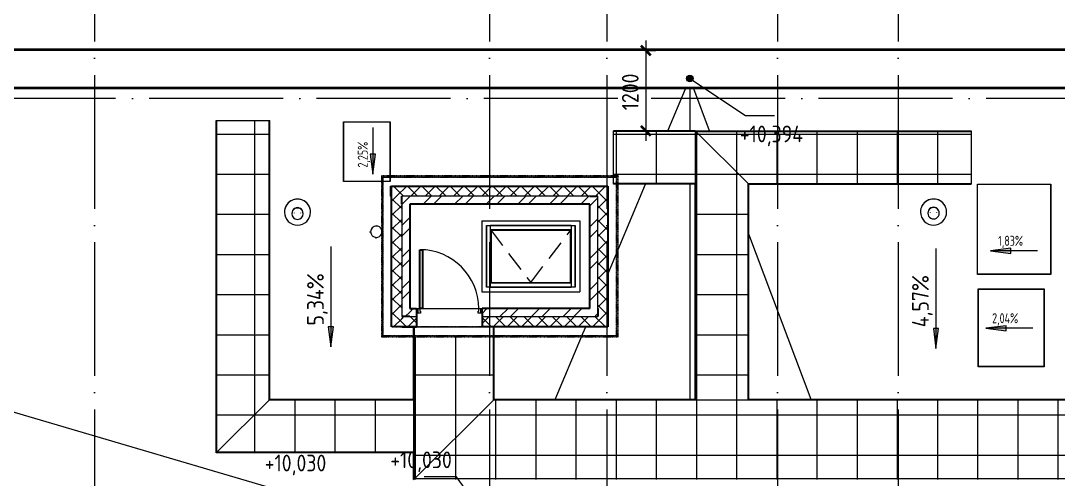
# Model space of a CAD drawing. Header units: millimetres. Extents: x -259793 to 503324, y -44556 to 93494.
# Drawn here: x 430102 to 445598, y 25416 to 32274 of the extents above; entities that cross this region are included whole.
import ezdxf

# ---------------------------------------------------------------- set-up
doc = ezdxf.new("R2010")
doc.units = ezdxf.units.MM
for name, pattern in [('ADSK_Линия сетки', [25, 20, -2.5, 0, -2.5]), ('ADSK_Осевая', [14, 10, -2, 0, -2]), ('ADSK_Сверху', [450, 300, -150]), ('Сверху', [3.96875, 2.38125, -1.5875])]:
    doc.linetypes.add(name, pattern=pattern)
for name, color, linetype, lineweight in [('RC-Линии_связи-Адресные', 5, 'Continuous', 30), ('Воздуховоды', 7, 'Continuous', 18), ('Двери', 252, 'Continuous', 9), ('Крыша', 7, 'Continuous', 9), ('Линии', 7, 'Continuous', 9), ('Обобщенные модели', 252, 'Continuous', 18), ('Оборудование', 8, 'Continuous', 18), ('Ограждение', 252, 'Continuous', 9), ('Оси', 252, 'Continuous', 9), ('Отметки', 7, 'Continuous', 9), ('Размеры', 7, 'Continuous', 9), ('Стены внутренние', 7, 'Continuous', 18), ('Стены наружные', 7, 'Continuous', 18), ('Стены штриховка', 7, 'Continuous', 9)]:
    doc.layers.add(name, color=color, linetype=linetype, lineweight=lineweight)
doc.layers.add('Узлы', color=7, linetype='Continuous')
doc.styles.add('GOST Common_2', font='', dxfattribs={"width": 0.9, "height": 250})
doc.styles.add('GOST Common_5', font='', dxfattribs={"width": 0.9, "height": 2.5})
doc.styles.get('GOST Common_2').set_extended_font_data('GOST type B')
doc.styles.get('GOST Common_5').set_extended_font_data('GOST 2.304 type A')
pattern_1 = [(0, (-35002.24, 20977.94), (0, 600), []), (90, (-35002.24, 20977.94), (-600, 4e-14), [])]
pattern_2 = [(0, (-35002.24, 32465.08), (0, 424.264), []), (90, (-35002.24, 32465.1), (-600, 4e-14), [])]
pattern_3 = [(0, (-35002.24, 34473.58), (0, 424.264), []), (90, (-35002.24, 34473.6), (-600, 4e-14), [])]
pattern_4 = [(0, (-35002.24, 33359.58), (0, 424.264), []), (90, (-35002.24, 33359.6), (-600, 4e-14), [])]

# ---------------------------------------------------------------- blocks, each defined once
blk = doc.blocks.new('Кровля Жив')
at = {"layer": 'Ограждение', "true_color": 0x636466}
h = blk.add_hatch(dxfattribs=at)
h.set_pattern_fill('FP_51', color=251, style=0, pattern_type=2)
h.set_pattern_definition([(0, (-38694.7, 20977.94), (0, 600), []), (90, (-38694.73, 20977.94), (-424.264, 3e-14), [])])
h.paths.add_polyline_path([(-41673, 42438), (-41663, 42448), (-41663, 47408), (-41673, 47408), (-41673, 42448)])
h = blk.add_hatch(dxfattribs=at)
h.set_pattern_fill('FP_25', color=251, style=0, pattern_type=2)
h.set_pattern_definition(pattern_1)
h.paths.add_polyline_path([(-41663, 42448), (-40883, 43228), (-40883, 47408), (-41663, 47408), (-41663, 42801)])
h = blk.add_hatch(dxfattribs=at)
h.set_pattern_fill('FP_52', color=251, style=0, pattern_type=2)
h.set_pattern_definition([(0, (-37580.7, 20977.94), (0, 600), []), (90, (-37580.73, 20977.94), (-424.264, 3e-14), [])])
h.paths.add_polyline_path([(-40883, 43228), (-40873, 43238), (-40873, 47408), (-40883, 47408), (-40883, 43238)])
h = blk.add_hatch(dxfattribs=at)
h.set_pattern_fill('FP_37', color=251, style=0, pattern_type=2)
h.set_pattern_definition(pattern_3)
h.paths.add_polyline_path([(-34598, 47245), (-34518, 47245), (-34518, 47255), (-35738, 47255), (-35738, 47245), (-34642, 47245)])
h = blk.add_hatch(dxfattribs=at)
h.set_pattern_fill('FP_18', color=251, style=0, pattern_type=2)
h.set_pattern_definition(pattern_1)
h.paths.add_polyline_path([(-35257, 46465), (-34518, 46465), (-34518, 47245), (-35738, 47245), (-35738, 46580), (-35670, 46579), (-35670, 46465), (-35572, 46465)])
h = blk.add_hatch(dxfattribs=at)
h.set_pattern_fill('FP_35', color=251, style=0, pattern_type=2)
h.set_pattern_definition([(0, (-35117.2, 20977.94), (0, 600), []), (90, (-35117.23, 20977.94), (-424.264, 3e-14), [])])
h.paths.add_polyline_path([(-34508, 43228), (-34508, 47245), (-34518, 47255), (-34518, 43238)])
h = blk.add_hatch(dxfattribs=at)
h.set_pattern_fill('FP_37', color=251, style=0, pattern_type=2)
h.set_pattern_definition(pattern_3)
h.paths.add_polyline_path([(-31098, 47245), (-30398, 47245), (-30398, 47255), (-34518, 47255), (-34508, 47245), (-31106, 47245)])
h = blk.add_hatch(dxfattribs=at)
h.set_pattern_fill('FP_18', color=251, style=0, pattern_type=2)
h.set_pattern_definition(pattern_1)
h.paths.add_polyline_path([(-34456, 43228), (-33728, 43228), (-33728, 46465), (-34508, 47245), (-34508, 43228)])
h = blk.add_hatch(dxfattribs=at)
h.set_pattern_fill('FP_18', color=251, style=0, pattern_type=2)
h.set_pattern_definition(pattern_1)
h.paths.add_polyline_path([(-31911, 46465), (-30398, 46465), (-30398, 47245), (-34508, 47245), (-33728, 46465), (-32037, 46465)])
h = blk.add_hatch(dxfattribs=at)
h.set_pattern_fill('FP_38', color=251, style=0, pattern_type=2)
h.set_pattern_definition(pattern_4)
h.paths.add_polyline_path([(-34598, 46455), (-34518, 46455), (-34518, 46465), (-35670, 46465), (-35670, 46455), (-34828, 46455)])
h = blk.add_hatch(dxfattribs=at)
h.set_pattern_fill('FP_36', color=251, style=0, pattern_type=2)
h.set_pattern_definition([(0, (-34003.2, 20977.94), (0, 600), []), (90, (-34003.23, 20977.94), (-424.264, 3e-14), [])])
h.paths.add_polyline_path([(-33728, 43228), (-33718, 43238), (-33718, 46455), (-33728, 46465), (-33728, 43238)])
h = blk.add_hatch(dxfattribs=at)
h.set_pattern_fill('FP_38', color=251, style=0, pattern_type=2)
h.set_pattern_definition(pattern_4)
h.paths.add_polyline_path([(-30398, 46455), (-30398, 46465), (-33728, 46465), (-33718, 46455), (-30548, 46455)])
h = blk.add_hatch(dxfattribs=at)
h.set_pattern_fill('FP_17', color=251, style=0, pattern_type=2)
h.set_pattern_definition([(0, (-37219.7, 20977.94), (0, 600), []), (90, (-37219.73, 20977.94), (-424.264, 3e-14), [])])
h.paths.add_polyline_path([(-38723, 42038), (-38713, 42048), (-38713, 44174), (-38723, 44174), (-38723, 42048)])
h = blk.add_hatch(dxfattribs=at)
h.set_pattern_fill('FP_18', color=251, style=0, pattern_type=2)
h.set_pattern_definition(pattern_1)
h.paths.add_polyline_path([(-38713, 42048), (-37533, 43228), (-37533, 44174), (-38713, 44174), (-38713, 42202)])
h = blk.add_hatch(dxfattribs=at)
h.set_pattern_fill('FP_19', color=251, style=0, pattern_type=2)
h.set_pattern_definition([(0, (-35905.7, 20977.94), (0, 600), []), (90, (-35905.73, 20977.94), (-424.264, 3e-14), [])])
h.paths.add_polyline_path([(-37533, 43228), (-37523, 43238), (-37523, 44174), (-37533, 44174), (-37533, 43238)])
h = blk.add_hatch(dxfattribs=at)
h.set_pattern_fill('FP_50', color=251, style=0, pattern_type=2)
h.set_pattern_definition(pattern_2)
h.paths.add_polyline_path([(-38735, 43228), (-38723, 43228), (-38723, 43238), (-40873, 43238), (-40883, 43228), (-38746, 43228)])
h = blk.add_hatch(dxfattribs=at)
h.set_pattern_fill('FP_21', color=251, style=0, pattern_type=2)
h.set_pattern_definition(pattern_2)
h.paths.add_polyline_path([(-32967, 43228), (-26683, 43228), (-26673, 43238), (-33718, 43238), (-33728, 43228), (-33153, 43228)])
h.paths.add_polyline_path([(-37523, 43228), (-34508, 43228), (-34518, 43238), (-37523, 43238), (-37533, 43228)])
h = blk.add_hatch(dxfattribs=at)
h.set_pattern_fill('FP_18', color=251, style=0, pattern_type=2)
h.set_pattern_definition(pattern_1)
h.paths.add_polyline_path([(-40038, 42448), (-38723, 42448), (-38723, 43228), (-40883, 43228), (-41663, 42448), (-40782, 42448)])
h = blk.add_hatch(dxfattribs=at)
h.set_pattern_fill('FP_18', color=251, style=0, pattern_type=2)
h.set_pattern_definition(pattern_1)
h.paths.add_polyline_path([(-38713, 42048), (-27863, 42048), (-26683, 43228), (-37533, 43228), (-38634, 42127)])
h = blk.add_hatch(dxfattribs=at)
h.set_pattern_fill('FP_49', color=251, style=0, pattern_type=2)
h.set_pattern_definition([(0, (-35002.24, 31351.08), (0, 424.264), []), (90, (-35002.24, 31351.1), (-600, 4e-14), [])])
h.paths.add_polyline_path([(-38723, 42438), (-38723, 42448), (-41663, 42448), (-41673, 42438), (-39294, 42438)])
h = blk.add_hatch(dxfattribs=at)
h.set_pattern_fill('FP_20', color=251, style=0, pattern_type=2)
h.set_pattern_definition([(0, (-35002.24, 31151.08), (0, 424.264), []), (90, (-35002.24, 31151.1), (-600, 4e-14), [])])
h.paths.add_polyline_path([(-38576, 42038), (-27873, 42038), (-27863, 42048), (-38713, 42048), (-38723, 42038), (-38617, 42038)])
at = {"layer": 'Отметки', "true_color": 0x636466}
h = blk.add_hatch(color=251, dxfattribs=at)
edge = h.paths.add_edge_path()
edge.add_arc((-34598, 48038), 50, 0, 360)
at = {"layer": 'Размеры', "true_color": 0x636466}
for points in [[(-39332, 46606), (-39292, 46906), (-39371, 46906)], [(-30105, 45459), (-29805, 45420), (-29805, 45499)], [(-30105, 45459), (-29805, 45420), (-29805, 45499)], [(-39958, 44023), (-39919, 44323), (-39998, 44323)], [(-30175, 44301), (-29875, 44261), (-29875, 44340)], [(-30922, 43997), (-30882, 44297), (-30961, 44297)]]:
    blk.add_hatch(color=251, dxfattribs=at).paths.add_polyline_path(points)
at = {"layer": 'Воздуховоды', "color": 251, "linetype": 'ADSK_Осевая', "true_color": 0x636466}
for p, q in [((-39381, 45746), (-39366, 45746)), ((-39281, 45831), (-39281, 45846)), ((-39196, 45746), (-39189, 45746)), ((-39189, 45746), (-39187, 45746)), ((-39187, 45746), (-39183, 45746)), ((-39183, 45746), (-39181, 45746)), ((-39281, 45646), (-39281, 45661))]:
    blk.add_line(p, q, dxfattribs=at)
at = {"layer": 'Воздуховоды', "color": 251, "true_color": 0x636466}
for start, end in [(90, 270), (25.5361, 90), (23.4767, 24.3868), (21.6239, 22.5), (337.5, 338.3755), (18.2203, 19.2379), (340.7616, 341.7048), (0, 17.092), (342.9076, 348.75), (348.75, 0), (270, 334.4635)]:
    blk.add_arc((-39281, 45746), 85, start, end, dxfattribs=at)
at = {"layer": 'Двери', "color": 251, "true_color": 0x636466, "extrusion": (0, 0, -1)}
for p, q in [((-37635, 45840), (-37635, 44914)), ((-37634, 45840), (-37634, 45840)), ((-37634, 45840), (-37577, 45840)), ((-37577, 45840), (-37576, 45840)), ((-37575, 44914), (-37575, 45840)), ((-36369, 45840), (-37575, 45840)), ((-37575, 45839), (-37575, 45840)), ((-37575, 45782), (-37575, 45839)), ((-37575, 45780), (-37575, 45782)), ((-37575, 45780), (-36369, 45780)), ((-37572, 45777), (-36372, 45777)), ((-37572, 44977), (-37572, 45777)), ((-37569, 45774), (-37569, 44981)), ((-37569, 45774), (-36376, 45774)), ((-37568, 45773), (-36377, 45773)), ((-37568, 44982), (-37568, 45773)), ((-37566, 45771), (-37566, 44984)), ((-37566, 45771), (-36379, 45771)), ((-37566, 45771), (-37566, 44984)), ((-36379, 45771), (-37566, 45771)), ((-36379, 44984), (-36379, 45771)), ((-36379, 44984), (-36379, 45771)), ((-36377, 45773), (-36377, 44982)), ((-36376, 44981), (-36376, 45774)), ((-36372, 45777), (-36372, 44977)), ((-36369, 45840), (-36369, 44914)), ((-36369, 45840), (-36369, 45839)), ((-36369, 45839), (-36369, 45782)), ((-36369, 45782), (-36369, 45780)), ((-36368, 45840), (-36368, 45840)), ((-36368, 45840), (-36311, 45840)), ((-36311, 45840), (-36310, 45840)), ((-36309, 44914), (-36309, 45840)), ((-36369, 44974), (-37575, 44974)), ((-37575, 44973), (-37575, 44974)), ((-37575, 44916), (-37575, 44973)), ((-36372, 44977), (-37572, 44977)), ((-37569, 44981), (-36376, 44981)), ((-36377, 44982), (-37568, 44982)), ((-37566, 44984), (-36379, 44984)), ((-37566, 44984), (-36379, 44984)), ((-36369, 44974), (-36369, 44973)), ((-36369, 44973), (-36369, 44916)), ((-37577, 44914), (-37634, 44914)), ((-37634, 44914), (-37634, 44914)), ((-37576, 44914), (-37577, 44914)), ((-37575, 44914), (-37575, 44916)), ((-37575, 44914), (-36369, 44914)), ((-36369, 44916), (-36369, 44914)), ((-36311, 44914), (-36368, 44914)), ((-36368, 44914), (-36368, 44914)), ((-36310, 44914), (-36311, 44914))]:
    blk.add_line(p, q, dxfattribs=at)
at = {"layer": 'Двери', "color": 251, "lineweight": 30, "true_color": 0x636466}
for p, q in [((-38632, 45477), (-38592, 45477)), ((-38632, 44597), (-38632, 45477)), ((-38592, 45477), (-38592, 44597)), ((-38592, 44597), (-38632, 44597))]:
    blk.add_line(p, q, dxfattribs=at)
at = {"layer": 'Двери', "color": 251, "true_color": 0x636466}
for p, q in [((-38682, 44597), (-38662, 44597)), ((-38682, 44527), (-38682, 44597)), ((-38662, 44527), (-38682, 44527)), ((-38662, 44597), (-38632, 44597)), ((-38662, 44527), (-38662, 44597)), ((-38662, 44597), (-38662, 44527)), ((-38622, 44527), (-38662, 44527)), ((-38632, 44597), (-38632, 44557)), ((-38632, 44557), (-38622, 44557)), ((-38622, 44557), (-38622, 44527)), ((-37762, 44557), (-37752, 44557)), ((-37762, 44527), (-37762, 44557)), ((-37722, 44527), (-37762, 44527)), ((-37752, 44597), (-37722, 44597)), ((-37752, 44557), (-37752, 44597)), ((-37722, 44597), (-37722, 44527)), ((-37722, 44597), (-37702, 44597)), ((-37722, 44527), (-37722, 44597)), ((-37702, 44527), (-37722, 44527)), ((-37702, 44597), (-37702, 44527))]:
    blk.add_line(p, q, dxfattribs=at)
blk.add_arc((-38632, 44597), 880, 0, 90, dxfattribs=at)
at = {"layer": 'Крыша', "color": 251, "true_color": 0x636466}
for p, q in [((-38628, 41258), (-61115, 47884)), ((-34926, 47255), (-34663, 47884)), ((-34598, 47884), (-34598, 47255)), ((-34303, 47255), (-34540, 47884)), ((-39767, 46498), (-39767, 47388)), ((-39767, 47388), (-39077, 47388)), ((-39077, 47388), (-39077, 46580)), ((-39205, 46498), (-39767, 46498)), ((-39199, 46498), (-39201, 46498)), ((-39077, 46498), (-39199, 46498)), ((-39077, 46576), (-39077, 46498)), ((-35670, 45478), (-35261, 46455)), ((-34598, 46455), (-34598, 43238)), ((-30300, 45110), (-30300, 46457)), ((-30300, 46457), (-29210, 46457)), ((-29210, 46457), (-29210, 45110)), ((-37636, 44914), (-37636, 45840)), ((-37636, 45840), (-36309, 45840)), ((-36309, 45840), (-36309, 44914)), ((-32785, 43238), (-33718, 45708)), ((-35820, 45120), (-35675, 45467)), ((-35673, 45472), (-35672, 45475)), ((-29210, 45110), (-30300, 45110)), ((-36309, 44914), (-37636, 44914)), ((-30289, 43728), (-30289, 44888)), ((-30289, 44888), (-29309, 44888)), ((-29309, 44888), (-29309, 43728)), ((-36214, 44179), (-36153, 44325)), ((-36608, 43238), (-36216, 44175)), ((-29309, 43728), (-30289, 43728))]:
    blk.add_line(p, q, dxfattribs=at)
at = {"layer": 'Линии', "color": 251, "lineweight": 18, "true_color": 0x636466}
for p, q in [((-37703, 45907), (-37703, 44847)), ((-37703, 45907), (-36243, 45907)), ((-36243, 45907), (-36243, 44847)), ((-37703, 44847), (-36243, 44847))]:
    blk.add_line(p, q, dxfattribs=at)
at = {"layer": 'Линии', "color": 251, "linetype": 'ADSK_Сверху', "true_color": 0x636466}
for p, q in [((-37576, 45780), (-36973, 44984)), ((-36973, 44984), (-36370, 45780))]:
    blk.add_line(p, q, dxfattribs=at)
at = {"layer": 'Обобщенные модели', "color": 251, "linetype": 'Сверху', "true_color": 0x636466}
for p, q in [((-39205, 46580), (-39205, 44174)), ((-35670, 46580), (-39205, 46580)), ((-39201, 46576), (-39187, 46562)), ((-39183, 46558), (-39201, 46576)), ((-39187, 46562), (-39189, 46564)), ((-39189, 46564), (-39189, 44190)), ((-39189, 46564), (-39187, 46562)), ((-35686, 46564), (-39189, 46564)), ((-39187, 46562), (-39187, 44192)), ((-39187, 46562), (-39187, 44192)), ((-39187, 46562), (-39183, 46558)), ((-35689, 46562), (-39187, 46562)), ((-38921, 46562), (-39187, 46562)), ((-39183, 46558), (-39183, 44196)), ((-35692, 46558), (-39183, 46558)), ((-35688, 46562), (-38921, 46562)), ((-35675, 46576), (-35692, 46558)), ((-35692, 46558), (-35689, 46562)), ((-35692, 44196), (-35692, 46558)), ((-35689, 46562), (-35675, 46576)), ((-35686, 46564), (-35689, 46562)), ((-35689, 44192), (-35689, 46562)), ((-35688, 46562), (-35686, 46564)), ((-35688, 44192), (-35688, 46562)), ((-35686, 44190), (-35686, 46564)), ((-35670, 44174), (-35670, 46580)), ((-39054, 44325), (-39054, 46429)), ((-35821, 46429), (-39054, 46429)), ((-39054, 46429), (-39054, 44325)), ((-35821, 46429), (-39054, 46429)), ((-35821, 46429), (-35821, 44325)), ((-35821, 44325), (-35821, 46429)), ((-35821, 44325), (-39054, 44325)), ((-39054, 44325), (-35821, 44325)), ((-39205, 44174), (-35670, 44174)), ((-39183, 44196), (-39201, 44179)), ((-39201, 44179), (-39187, 44192)), ((-39187, 44192), (-39189, 44190)), ((-39189, 44190), (-39187, 44192)), ((-39189, 44190), (-35686, 44190)), ((-39187, 44192), (-39183, 44196)), ((-39187, 44192), (-35689, 44192)), ((-39187, 44192), (-38921, 44192)), ((-39183, 44196), (-35692, 44196)), ((-38921, 44192), (-35688, 44192)), ((-35689, 44192), (-35692, 44196)), ((-35692, 44196), (-35675, 44179)), ((-35675, 44179), (-35689, 44192)), ((-35689, 44192), (-35686, 44190)), ((-35686, 44190), (-35688, 44192))]:
    blk.add_line(p, q, dxfattribs=at)
for points, knots in [([(-39205, 46580), (-39205, 46580), (-39205, 46580), (-39205, 46580), (-39204, 46579), (-39204, 46579), (-39203, 46579), (-39203, 46578)], [0.6, 0.6, 0.6, 0.6, 0.7, 0.75, 0.8, 0.85, 0.9, 0.9, 0.9, 0.9]), ([(-39199, 46574), (-39200, 46575), (-39200, 46575), (-39201, 46576), (-39202, 46577), (-39202, 46577), (-39203, 46578), (-39203, 46578), (-39204, 46579), (-39204, 46579), (-39204, 46579), (-39205, 46580), (-39205, 46580), (-39205, 46580), (-39205, 46580)], [0, 0, 0, 0, 0.1, 0.15, 0.2, 0.225, 0.25, 0.3, 0.325, 0.35, 0.4, 0.45, 0.5, 0.6, 0.6, 0.6, 0.6]), ([(-39201, 46576), (-39201, 46576), (-39201, 46576), (-39202, 46577), (-39202, 46577), (-39202, 46577), (-39202, 46578), (-39203, 46578), (-39202, 46578), (-39202, 46577), (-39202, 46577), (-39202, 46577), (-39202, 46577), (-39201, 46577), (-39201, 46576), (-39201, 46576), (-39201, 46576), (-39200, 46575), (-39200, 46575), (-39199, 46574), (-39199, 46574)], [0, 0, 0, 0, 0.1, 0.15, 0.2, 0.25, 0.3, 0.4, 0.5, 0.55, 0.6, 0.65, 0.675, 0.7, 0.75, 0.8, 0.825, 0.85, 0.9, 1, 1, 1, 1]), ([(-35670, 46580), (-35670, 46580), (-35670, 46580), (-35671, 46580), (-35671, 46579), (-35671, 46579), (-35672, 46579), (-35672, 46578), (-35673, 46578), (-35673, 46577), (-35673, 46577), (-35674, 46576), (-35675, 46575), (-35676, 46575), (-35676, 46574)], [-0.6, -0.6, -0.6, -0.6, -0.5, -0.45, -0.4, -0.35, -0.325, -0.3, -0.25, -0.225, -0.2, -0.15, -0.1, 0, 0, 0, 0]), ([(-35676, 46574), (-35676, 46574), (-35676, 46575), (-35675, 46575), (-35675, 46576), (-35674, 46576), (-35674, 46576), (-35674, 46577), (-35674, 46577), (-35673, 46577), (-35673, 46577), (-35673, 46577), (-35673, 46578), (-35673, 46578), (-35673, 46578), (-35673, 46577), (-35673, 46577), (-35674, 46577), (-35674, 46576), (-35674, 46576), (-35675, 46576)], [-1, -1, -1, -1, -0.9, -0.85, -0.8, -0.775, -0.75, -0.7, -0.675, -0.65, -0.6, -0.55, -0.5, -0.4, -0.3, -0.25, -0.2, -0.15, -0.1, 0, 0, 0, 0]), ([(-35672, 46578), (-35672, 46579), (-35672, 46579), (-35671, 46579), (-35671, 46580), (-35670, 46580), (-35670, 46580), (-35670, 46580)], [-0.9, -0.9, -0.9, -0.9, -0.85, -0.8, -0.75, -0.7, -0.6, -0.6, -0.6, -0.6]), ([(-39199, 44180), (-39200, 44180), (-39200, 44179), (-39201, 44178), (-39202, 44177), (-39202, 44177), (-39203, 44176), (-39203, 44176), (-39204, 44176), (-39204, 44175), (-39204, 44175), (-39205, 44175), (-39205, 44174), (-39205, 44174), (-39205, 44174)], [0, 0, 0, 0, 0.1, 0.15, 0.2, 0.225, 0.25, 0.3, 0.325, 0.35, 0.4, 0.45, 0.5, 0.6, 0.6, 0.6, 0.6]), ([(-39205, 44174), (-39205, 44174), (-39205, 44174), (-39205, 44175), (-39204, 44175), (-39204, 44175), (-39203, 44176), (-39203, 44176)], [0.6, 0.6, 0.6, 0.6, 0.7, 0.75, 0.8, 0.85, 0.9, 0.9, 0.9, 0.9]), ([(-39201, 44178), (-39201, 44178), (-39201, 44178), (-39202, 44177), (-39202, 44177), (-39202, 44177), (-39202, 44177), (-39203, 44177), (-39202, 44177), (-39202, 44177), (-39202, 44177), (-39202, 44177), (-39202, 44178), (-39201, 44178), (-39201, 44178), (-39201, 44178), (-39201, 44179), (-39200, 44179), (-39200, 44179), (-39199, 44180), (-39199, 44180)], [0, 0, 0, 0, 0.1, 0.15, 0.2, 0.25, 0.3, 0.4, 0.5, 0.55, 0.6, 0.65, 0.675, 0.7, 0.75, 0.8, 0.825, 0.85, 0.9, 1, 1, 1, 1]), ([(-35676, 44180), (-35676, 44180), (-35675, 44179), (-35674, 44178), (-35673, 44177), (-35673, 44177), (-35673, 44176), (-35672, 44176), (-35672, 44176), (-35671, 44175), (-35671, 44175), (-35671, 44175), (-35670, 44174), (-35670, 44174), (-35670, 44174)], [0, 0, 0, 0, 0.1, 0.15, 0.2, 0.225, 0.25, 0.3, 0.325, 0.35, 0.4, 0.45, 0.5, 0.6, 0.6, 0.6, 0.6]), ([(-35675, 44178), (-35674, 44178), (-35674, 44178), (-35674, 44177), (-35673, 44177), (-35673, 44177), (-35673, 44177), (-35673, 44177), (-35673, 44177), (-35673, 44177), (-35673, 44177), (-35673, 44177), (-35674, 44178), (-35674, 44178), (-35674, 44178), (-35674, 44178), (-35675, 44179), (-35675, 44179), (-35676, 44179), (-35676, 44180), (-35676, 44180)], [0, 0, 0, 0, 0.1, 0.15, 0.2, 0.25, 0.3, 0.4, 0.5, 0.55, 0.6, 0.65, 0.675, 0.7, 0.75, 0.8, 0.825, 0.85, 0.9, 1, 1, 1, 1])]:
    blk.add_open_spline(points, degree=3, knots=knots, dxfattribs=at)
for points in [[(-35671, 44175), (-35671, 44175), (-35672, 44175), (-35672, 44176), (-35672, 44176)], [(-35670, 44174), (-35671, 44175), (-35671, 44175), (-35671, 44175), (-35671, 44175)], [(-35670, 44174), (-35670, 44174), (-35670, 44174), (-35670, 44174)]]:
    blk.add_open_spline(points, degree=3, dxfattribs=at)
at = {"layer": 'Оборудование', "color": 251, "true_color": 0x636466}
for p, q in [((-40653, 46038), (-40653, 46038)), ((-40508, 46026), (-40508, 46021)), ((-40408, 46021), (-40408, 46026)), ((-40263, 46038), (-40263, 46038)), ((-31153, 46040), (-31153, 46040)), ((-31043, 46027), (-31043, 46022)), ((-31008, 46031), (-31008, 46027)), ((-30908, 46027), (-30908, 46031)), ((-30873, 46022), (-30873, 46027)), ((-30763, 46040), (-30763, 46040)), ((-40543, 46021), (-40543, 46015)), ((-40373, 46015), (-40373, 46021))]:
    blk.add_line(p, q, dxfattribs=at)
for centre, major_axis, ratio, start_param, end_param in [((-40458, 46038), (195, 0), 0.99858, 0, 3.141593), ((-40458, 46038), (195, 0), 0.99858, 0.241661, 2.899932), ((-30958, 46040), (195, 0), 0.999176, 0, 3.141593), ((-30958, 46040), (195, 0), 0.999176, 0.483322, 2.658271), ((-40458, 46038), (195, 0), 0.99858, 3.141593, 6.283185), ((-40458, 46021), (85, 0), 0.99858, 0, 3.141593), ((-40458, 46015), (85, 0), 0.99858, 0, 3.141593), ((-30958, 46040), (195, 0), 0.999176, 3.141593, 6.283185), ((-30958, 46027), (85, 0), 0.999176, 0, 3.141593), ((-30958, 46022), (85, 0), 0.999176, 0, 3.141593), ((-40458, 46015), (85, 0), 0.99858, 3.141593, 6.283185), ((-30958, 46022), (-85, 0), 0.999176, 0, 3.141593)]:
    blk.add_ellipse(centre, major_axis=major_axis, ratio=ratio, start_param=start_param, end_param=end_param, dxfattribs=at)
at = {"layer": 'Ограждение', "color": 251, "true_color": 0x636466}
for p, q in [((-7000, 48476), (-62076, 48476)), ((-7021, 48455), (-62055, 48455)), ((-7571, 47905), (-61505, 47905)), ((-7592, 47884), (-61484, 47884)), ((-41673, 47408), (-41663, 47408)), ((-41673, 42438), (-41673, 47408)), ((-41663, 47408), (-40883, 47408)), ((-41663, 42448), (-41663, 47408)), ((-40883, 47408), (-40873, 47408)), ((-40883, 43228), (-40883, 47408)), ((-40873, 43238), (-40873, 47408)), ((-35738, 47245), (-35738, 47255)), ((-34518, 47255), (-35738, 47255)), ((-35738, 46580), (-35738, 47245)), ((-34518, 47245), (-35738, 47245)), ((-34508, 47245), (-34518, 47255)), ((-34518, 47255), (-30398, 47255)), ((-34518, 47255), (-34518, 47245)), ((-34518, 47245), (-34518, 46465)), ((-34508, 43228), (-34508, 47245)), ((-33728, 46465), (-34508, 47245)), ((-34508, 47245), (-30398, 47245)), ((-30398, 47255), (-30398, 47245)), ((-30398, 47245), (-30398, 46465)), ((-35738, 46574), (-35738, 46576)), ((-35738, 46564), (-35738, 46574)), ((-35738, 46562), (-35738, 46564)), ((-35738, 46558), (-35738, 46562)), ((-35738, 46465), (-35738, 46558)), ((-35738, 46455), (-35738, 46465)), ((-35692, 46465), (-35738, 46465)), ((-35692, 46455), (-35738, 46455)), ((-35689, 46465), (-35692, 46465)), ((-35689, 46455), (-35692, 46455)), ((-35686, 46465), (-35689, 46465)), ((-35686, 46455), (-35689, 46455)), ((-35675, 46465), (-35686, 46465)), ((-35675, 46455), (-35686, 46455)), ((-34518, 46465), (-35671, 46465)), ((-34518, 46455), (-35671, 46455)), ((-34518, 46465), (-34518, 46455)), ((-34518, 43238), (-34518, 46455)), ((-33728, 43228), (-33728, 46465)), ((-33718, 46455), (-33728, 46465)), ((-33728, 46465), (-30398, 46465)), ((-33718, 43238), (-33718, 46455)), ((-33718, 46455), (-30398, 46455)), ((-30398, 46465), (-30398, 46455)), ((-38723, 44325), (-38713, 44325)), ((-38723, 44196), (-38723, 44325)), ((-38713, 44196), (-38713, 44325)), ((-38682, 44325), (-37702, 44325)), ((-37533, 44325), (-37523, 44325)), ((-37533, 44196), (-37533, 44325)), ((-37523, 44196), (-37523, 44325)), ((-38723, 44192), (-38723, 44196)), ((-38723, 44190), (-38723, 44192)), ((-38723, 44180), (-38723, 44190)), ((-38723, 44179), (-38723, 44180)), ((-38723, 43238), (-38723, 44174)), ((-38713, 44192), (-38713, 44196)), ((-38713, 44190), (-38713, 44192)), ((-38713, 44180), (-38713, 44190)), ((-38713, 44179), (-38713, 44180)), ((-38713, 42048), (-38713, 44174)), ((-37533, 44192), (-37533, 44196)), ((-37533, 44190), (-37533, 44192)), ((-37533, 44180), (-37533, 44190)), ((-37533, 43228), (-37533, 44174)), ((-37523, 44192), (-37523, 44196)), ((-37523, 44190), (-37523, 44192)), ((-37523, 44180), (-37523, 44190)), ((-37523, 43238), (-37523, 44174)), ((-40873, 43238), (-40883, 43228)), ((-38723, 43238), (-40873, 43238)), ((-38723, 43238), (-38723, 43228)), ((-37533, 43228), (-37523, 43238)), ((-34518, 43238), (-37523, 43238)), ((-27873, 43238), (-33718, 43238)), ((-40883, 43228), (-41663, 42448)), ((-38723, 43228), (-40883, 43228)), ((-38723, 43228), (-38723, 42448)), ((-38713, 42048), (-37533, 43228)), ((-26683, 43228), (-37533, 43228)), ((-33728, 43228), (-34508, 43228)), ((-41663, 42448), (-41673, 42438)), ((-38723, 42438), (-41673, 42438)), ((-38723, 42448), (-41663, 42448)), ((-38723, 42448), (-38723, 42438)), ((-38723, 42038), (-38723, 42438)), ((-38723, 42038), (-38713, 42048)), ((-27863, 42048), (-38713, 42048))]:
    blk.add_line(p, q, dxfattribs=at)
at = {"layer": 'Оси', "color": 251, "linetype": 'ADSK_Линия сетки', "ltscale": 100, "true_color": 0x636466}
for p, q in [((-43488, 53089), (-43488, 35053)), ((-37588, 53089), (-37588, -12888)), ((-35838, 53089), (-35838, -12888)), ((-33288, 53089), (-33288, -12888)), ((-31488, 53089), (-31488, -12888)), ((-3173, 47738), (-75410, 47738))]:
    blk.add_line(p, q, dxfattribs=at)
at = {"layer": 'Отметки', "color": 251, "lineweight": 20, "true_color": 0x636466}
for p, q in [((-34598, 48038), (-33769, 47482)), ((-33769, 47482), (-33332, 47482)), ((-38084, 42082), (-38565, 42082)), ((-37458, 41208), (-38084, 42082))]:
    blk.add_line(p, q, dxfattribs=at)
at = {"layer": 'Отметки', "color": 251, "true_color": 0x636466}
blk.add_circle((-34598, 48038), 50, dxfattribs=at)
at = {"layer": 'Размеры', "color": 251, "lineweight": 40, "true_color": 0x636466}
for p, q in [((-35257, 48455), (-35327, 48526)), ((-35257, 48455), (-35186, 48385)), ((-35257, 47255), (-35327, 47326)), ((-35257, 47255), (-35186, 47185))]:
    blk.add_line(p, q, dxfattribs=at)
at = {"layer": 'Размеры', "color": 251, "lineweight": 20, "true_color": 0x636466}
for p, q in [((-35257, 48605), (-35257, 47105)), ((-35257, 48455), (-35307, 48455)), ((-35257, 48455), (-35107, 48455)), ((-39332, 47306), (-39332, 46606)), ((-35257, 47255), (-35307, 47255)), ((-35257, 47255), (-35107, 47255)), ((-39958, 45523), (-39958, 44023)), ((-30922, 45497), (-30922, 43997)), ((-29405, 45459), (-30105, 45459)), ((-29405, 45459), (-30105, 45459)), ((-29475, 44301), (-30175, 44301))]:
    blk.add_line(p, q, dxfattribs=at)
at = {"layer": 'Размеры', "color": 251, "true_color": 0x636466}
for p, q in [((-39292, 46906), (-39371, 46906)), ((-39371, 46906), (-39332, 46606)), ((-39332, 46606), (-39292, 46906)), ((-29805, 45499), (-30105, 45459)), ((-29805, 45499), (-30105, 45459)), ((-30105, 45459), (-29805, 45420)), ((-30105, 45459), (-29805, 45420)), ((-29805, 45420), (-29805, 45499)), ((-29805, 45420), (-29805, 45499)), ((-39919, 44323), (-39998, 44323)), ((-39998, 44323), (-39958, 44023)), ((-39958, 44023), (-39919, 44323)), ((-29875, 44340), (-30175, 44301)), ((-29875, 44261), (-29875, 44340)), ((-30882, 44297), (-30961, 44297)), ((-30961, 44297), (-30922, 43997)), ((-30922, 43997), (-30882, 44297)), ((-30175, 44301), (-29875, 44261))]:
    blk.add_line(p, q, dxfattribs=at)
at = {"layer": 'Стены внутренние', "color": 251, "true_color": 0x636466}
for p, q in [((-39769, 47390), (-39075, 47390)), ((-39769, 46496), (-39769, 47390)), ((-39075, 47390), (-39075, 46580)), ((-39205, 46496), (-39769, 46496)), ((-39199, 46496), (-39201, 46496)), ((-39075, 46496), (-39199, 46496)), ((-39075, 46576), (-39075, 46496)), ((-39075, 46429), (-39054, 46429)), ((-39075, 46429), (-39075, 46277)), ((-30302, 45108), (-30302, 46459)), ((-30302, 46459), (-29208, 46459)), ((-29208, 46459), (-29208, 45108)), ((-39054, 46277), (-39075, 46277)), ((-29208, 45108), (-30302, 45108)), ((-30291, 44890), (-29307, 44890)), ((-30291, 43726), (-30291, 44890)), ((-29307, 44890), (-29307, 43726)), ((-29307, 43726), (-30291, 43726))]:
    blk.add_line(p, q, dxfattribs=at)
at = {"layer": 'Стены внутренние', "color": 251, "lineweight": 30, "true_color": 0x636466}
for p, q in [((-39054, 46429), (-35821, 46429)), ((-39054, 44325), (-39054, 46429)), ((-35820, 44325), (-35820, 46429)), ((-38682, 44477), (-38682, 44325)), ((-37702, 44477), (-37702, 44325)), ((-38902, 44325), (-38682, 44325)), ((-35821, 44325), (-37702, 44325))]:
    blk.add_line(p, q, dxfattribs=at)
at = {"layer": 'Стены внутренние', "color": 251, "linetype": 'Continuous', "lineweight": 9, "true_color": 0x636466}
for p, q in [((-39052, 46414), (-39039, 46427)), ((-38876, 46277), (-39026, 46427)), ((-39022, 46429), (-39023, 46427)), ((-38977, 46277), (-38827, 46427)), ((-38838, 46427), (-38839, 46429)), ((-38664, 46277), (-38814, 46427)), ((-38765, 46277), (-38615, 46427)), ((-38452, 46277), (-38602, 46427)), ((-38553, 46277), (-38403, 46427)), ((-38240, 46277), (-38390, 46427)), ((-38341, 46277), (-38191, 46427)), ((-38028, 46277), (-38178, 46427)), ((-38129, 46277), (-37979, 46427)), ((-37815, 46277), (-37965, 46427)), ((-37917, 46277), (-37767, 46427)), ((-37603, 46277), (-37753, 46427)), ((-37704, 46277), (-37554, 46427)), ((-37614, 46429), (-37615, 46428)), ((-37391, 46277), (-37541, 46427)), ((-37492, 46277), (-37342, 46427)), ((-37430, 46428), (-37431, 46429)), ((-37179, 46277), (-37329, 46427)), ((-37280, 46277), (-37130, 46427)), ((-36967, 46277), (-37117, 46427)), ((-37068, 46277), (-36918, 46427)), ((-36755, 46277), (-36905, 46427)), ((-36856, 46277), (-36706, 46427)), ((-36543, 46277), (-36693, 46427)), ((-36644, 46277), (-36494, 46427)), ((-36331, 46277), (-36481, 46427)), ((-36441, 46429), (-36442, 46428)), ((-36432, 46277), (-36282, 46427)), ((-36375, 46428), (-36375, 46429)), ((-36118, 46277), (-36268, 46427)), ((-36220, 46277), (-36070, 46427)), ((-36207, 46429), (-36207, 46428)), ((-35972, 46343), (-36056, 46427)), ((-36023, 46428), (-36023, 46429)), ((-35972, 46312), (-35857, 46427)), ((-35823, 46194), (-35972, 46343)), ((-35823, 46406), (-35844, 46427)), ((-39052, 46189), (-39054, 46192)), ((-39052, 46202), (-38977, 46277)), ((-38902, 46091), (-39052, 46241)), ((-36007, 46277), (-35972, 46312)), ((-35972, 46100), (-35823, 46249)), ((-39054, 46073), (-39052, 46073)), ((-39052, 45990), (-38902, 46140)), ((-38902, 45879), (-39052, 46029)), ((-35823, 45982), (-35972, 46131)), ((-35972, 45888), (-35823, 46037)), ((-39052, 45778), (-38902, 45928)), ((-35823, 45769), (-35972, 45919)), ((-38902, 45667), (-39052, 45817)), ((-39052, 45566), (-38902, 45716)), ((-35972, 45676), (-35823, 45825)), ((-39054, 45667), (-39052, 45667)), ((-38902, 45455), (-39052, 45605)), ((-35823, 45557), (-35972, 45707)), ((-35972, 45464), (-35823, 45613)), ((-39052, 45354), (-38902, 45504)), ((-35823, 45345), (-35972, 45494)), ((-39054, 45362), (-39052, 45362)), ((-39052, 45361), (-39054, 45358)), ((-38902, 45242), (-39052, 45392)), ((-39052, 45142), (-38902, 45292)), ((-35972, 45252), (-35823, 45401)), ((-35822, 45133), (-35972, 45282)), ((-39053, 45157), (-39054, 45155)), ((-38902, 45030), (-39052, 45180)), ((-35972, 45040), (-35822, 45189)), ((-39054, 44956), (-39052, 44956)), ((-39052, 44930), (-38902, 45080)), ((-38902, 44818), (-39052, 44968)), ((-35822, 44920), (-35972, 45070)), ((-35972, 44828), (-35822, 44977)), ((-39052, 44717), (-38902, 44867)), ((-35822, 44708), (-35972, 44858)), ((-38902, 44606), (-39052, 44756)), ((-39052, 44505), (-38902, 44655)), ((-35972, 44615), (-35822, 44765)), ((-35822, 44496), (-35972, 44646)), ((-39054, 44549), (-39052, 44549)), ((-38902, 44394), (-39052, 44544)), ((-38902, 44443), (-38868, 44477)), ((-38684, 44388), (-38773, 44477)), ((-37700, 44372), (-37595, 44477)), ((-37533, 44327), (-37383, 44477)), ((-37350, 44327), (-37500, 44477)), ((-37321, 44327), (-37171, 44477)), ((-37138, 44327), (-37288, 44477)), ((-37109, 44327), (-36959, 44477)), ((-36926, 44327), (-37076, 44477)), ((-36897, 44327), (-36747, 44477)), ((-36714, 44327), (-36864, 44477)), ((-36685, 44327), (-36535, 44477)), ((-36502, 44327), (-36652, 44477)), ((-36472, 44327), (-36322, 44477)), ((-36290, 44327), (-36440, 44477)), ((-36260, 44327), (-36110, 44477)), ((-36078, 44327), (-36228, 44477)), ((-36048, 44327), (-35898, 44477)), ((-35865, 44327), (-36015, 44477)), ((-35898, 44477), (-35822, 44553)), ((-39047, 44327), (-39052, 44332)), ((-39018, 44327), (-38902, 44443)), ((-38835, 44327), (-38902, 44394)), ((-38806, 44327), (-38684, 44449)), ((-37563, 44327), (-37700, 44465)), ((-37655, 44327), (-37656, 44325)), ((-36803, 44326), (-36804, 44327)), ((-36247, 44327), (-36248, 44326)), ((-35836, 44327), (-35822, 44341))]:
    blk.add_line(p, q, dxfattribs=at)
at = {"layer": 'Стены наружные', "color": 251, "lineweight": 30, "true_color": 0x636466}
for p, q in [((-38902, 46157), (-38902, 46277)), ((-36092, 46277), (-35972, 46277)), ((-36092, 46157), (-38782, 46157)), ((-38782, 46157), (-38782, 44597)), ((-36092, 44597), (-36092, 46157)), ((-38782, 44477), (-38902, 44477)), ((-38782, 44597), (-38682, 44597)), ((-38682, 44527), (-38682, 44477)), ((-36092, 44597), (-37702, 44597)), ((-37702, 44527), (-37702, 44477)), ((-35972, 44597), (-35972, 44477))]:
    blk.add_line(p, q, dxfattribs=at)
at = {"layer": 'Стены наружные', "color": 251, "linetype": 'Continuous', "lineweight": 9, "true_color": 0x636466}
for p, q in [((-38897, 46157), (-38777, 46277)), ((-38582, 46157), (-38462, 46277)), ((-38425, 46157), (-38305, 46277)), ((-38111, 46157), (-37991, 46277)), ((-37954, 46157), (-37834, 46277)), ((-37639, 46157), (-37519, 46277)), ((-37482, 46157), (-37362, 46277)), ((-37168, 46157), (-37048, 46277)), ((-37011, 46157), (-36891, 46277)), ((-36696, 46157), (-36576, 46277)), ((-36539, 46157), (-36419, 46277)), ((-36225, 46157), (-36105, 46277)), ((-36092, 46133), (-35972, 46253)), ((-38902, 46152), (-38897, 46157)), ((-38902, 45837), (-38782, 45957)), ((-36092, 45819), (-35972, 45939)), ((-38902, 45680), (-38782, 45800)), ((-36092, 45661), (-35972, 45781)), ((-38902, 45366), (-38782, 45486)), ((-36092, 45347), (-35972, 45467)), ((-38902, 45209), (-38782, 45329)), ((-36092, 45190), (-35972, 45310)), ((-38902, 44894), (-38782, 45014)), ((-36092, 44876), (-35972, 44996)), ((-38902, 44737), (-38782, 44857)), ((-36092, 44719), (-35972, 44839)), ((-38848, 44477), (-38782, 44543)), ((-38782, 44543), (-38728, 44597)), ((-38691, 44477), (-38682, 44486)), ((-37702, 44523), (-37628, 44597)), ((-37434, 44477), (-37314, 44597)), ((-37276, 44477), (-37156, 44597)), ((-36962, 44477), (-36842, 44597)), ((-36805, 44477), (-36685, 44597)), ((-36491, 44477), (-36371, 44597)), ((-36333, 44477), (-36213, 44597)), ((-36019, 44477), (-35972, 44524))]:
    blk.add_line(p, q, dxfattribs=at)
at = {"layer": 'Стены наружные', "color": 251, "true_color": 0x636466}
for p, q in [((-37572, 45780), (-37572, 45777)), ((-36372, 45777), (-36372, 45780)), ((-38592, 44597), (-37752, 44597))]:
    blk.add_line(p, q, dxfattribs=at)
at = {"layer": 'Стены штриховка', "color": 251, "true_color": 0x636466}
for p, q in [((-35822, 46427), (-39054, 46427)), ((-39052, 46429), (-39052, 44325)), ((-35822, 44325), (-35822, 46429)), ((-36092, 46277), (-38902, 46277)), ((-35972, 44597), (-35972, 46277)), ((-38902, 46157), (-38902, 44477)), ((-38782, 44477), (-38682, 44477)), ((-38684, 44477), (-38684, 44327)), ((-37702, 44477), (-35972, 44477)), ((-37700, 44327), (-37700, 44477)), ((-38684, 44327), (-39054, 44327)), ((-38902, 44325), (-39054, 44325)), ((-35822, 44327), (-37700, 44327))]:
    blk.add_line(p, q, dxfattribs=at)
at = {"layer": 'Узлы', "color": 251, "lineweight": 30, "true_color": 0x636466}
blk.add_line((-36373, 45780), (-36373, 45777), dxfattribs=at)
at = {"layer": 'Отметки', "color": 251, "true_color": 0x636466, "style": 'GOST Common_2', "width": 0.9}
for s, p in [('+10,394', (-33851, 47083)), ('+10,030', (-39072, 42209)), ('+10,030', (-40947, 42161))]:
    blk.add_text(s, height=250, dxfattribs=at).set_placement(p)
at = {"layer": 'Размеры', "color": 251, "true_color": 0x636466, "width": 0.9}
for s, height, rotation, style, p in [('2,25%%%', 150, 90, 'GOST Common_5', (-39408, 46705)), ('1,83%%%', 150, 360, 'GOST Common_5', (-29993, 45535)), ('1,83%%%', 150, 360, 'GOST Common_5', (-29993, 45535)), ('5,34%%%', 250, 90, 'GOST Common_2', (-40065, 44343)), ('4,57%%%', 250, 90, 'GOST Common_2', (-31029, 44317)), ('2,04%%%', 150, 360, 'GOST Common_5', (-30083, 44377))]:
    blk.add_text(s, height=height, rotation=rotation, dxfattribs=dict(at, style=style)).set_placement(p)
at = {"layer": 'Размеры', "color": 251, "lineweight": 20, "true_color": 0x636466, "insert": (-35613, 47563), "char_height": 250, "width": 700.59, "attachment_point": 1, "rotation": 90, "line_spacing_factor": 1.022761, "style": 'GOST Common_2'}
blk.add_mtext('1200', dxfattribs=at)

msp = doc.modelspace()

# ---------------------------------------------------------------- block references
at = {"layer": 'RC-Линии_связи-Адресные', "color": 104}
msp.add_blockref('Кровля Жив', (474693.26029, -16627.62183), dxfattribs=at)

doc.saveas('drawing.dxf')
